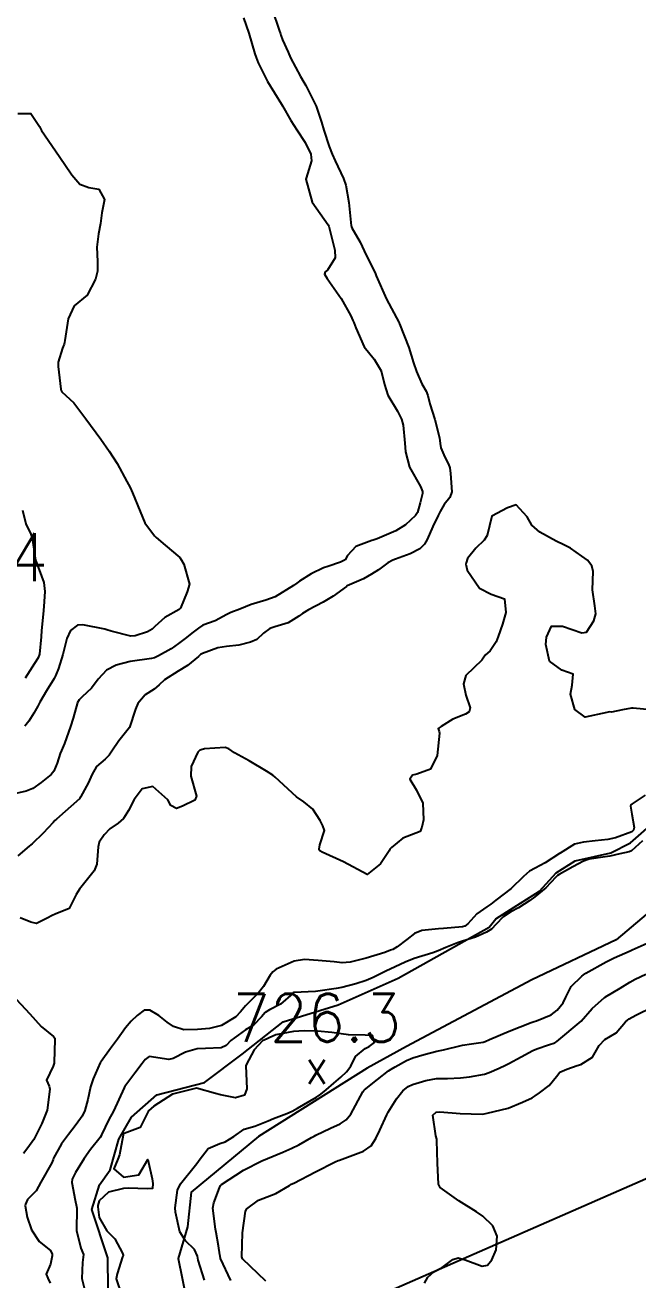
# Model space of a CAD drawing. Header units: metres. Extents: x 318500 to 325275, y 7408834 to 7428799.
# Drawn here: x 323871.6 to 323922.7, y 7420493.1 to 7420597.8 of the extents above; entities that cross this region are included whole.
import ezdxf
from ezdxf.enums import TextEntityAlignment as Align

# ---------------------------------------------------------------- set-up
doc = ezdxf.new("R2010")
doc.units = ezdxf.units.M
doc.header["$MEASUREMENT"] = 0
doc.linetypes.add('CONTINUO', pattern=[0])
for name, color, linetype in [('Curvas de Nivel 1m', 11, 'Continuous'), ('Curvas de Nivel 5m', 15, 'Continuous'), ('Hidrografia', 140, 'Continuous'), ('Linha Férrea', 20, 'Continuous'), ('Pontos Cotados', 45, 'Continuous'), ('TEXTO', 45, 'Continuous'), ('Vias Primárias', 230, 'Continuous')]:
    doc.layers.add(name, color=color, linetype=linetype)
doc.styles.add('Style-STANDARD', font='STANDARD.shx')

# ---------------------------------------------------------------- blocks, each defined once
blk = doc.blocks.new('ELVTXT_21')
at = {"layer": 'Pontos Cotados', "linetype": 'Continuous', "style": 'Style-STANDARD'}
for s, height, p in [('726.3', 4, (0, 4)), ('x', 3, (0, 0))]:
    blk.add_text(s, height=height, dxfattribs=at).set_placement(p, align=Align.MIDDLE_CENTER)
blk = doc.blocks.new('ELVTXT_65')
at = {"layer": 'Pontos Cotados', "linetype": 'Continuous', "style": 'Style-STANDARD'}
for s, height, p in [('737.4', 4, (0, 4)), ('x', 3, (0, 0))]:
    blk.add_text(s, height=height, dxfattribs=at).set_placement(p, align=Align.MIDDLE_CENTER)

msp = doc.modelspace()

# ---------------------------------------------------------------- linework, layer by layer
at = {"layer": 'Curvas de Nivel 1m', "flags": 128}
for points, elevation in [([(323892.15, 7420599.07), (323892.74, 7420597.36), (323892.85, 7420597.06), (323892.89, 7420596.93), (323893.02, 7420596.54), (323893.49, 7420595.52), (323893.7, 7420595.05), (323894.53, 7420593.49), (323894.81, 7420593.03), (323894.98, 7420592.75), (323895.84, 7420591.02), (323896.27, 7420589.68), (323896.47, 7420589.01), (323896.91, 7420587.65), (323897.16, 7420587.01), (323897.42, 7420586.47), (323898.1, 7420584.99), (323898.3, 7420584.42), (323898.55, 7420582.98), (323898.76, 7420581.04), (323898.78, 7420580.98), (323898.79, 7420580.95), (323898.82, 7420580.87), (323899.51, 7420579.68), (323899.83, 7420578.96), (323900.77, 7420577.03), (323900.81, 7420576.95), (323900.85, 7420576.87), (323901.69, 7420574.94), (323902.72, 7420573.01), (323902.75, 7420572.96), (323902.76, 7420572.93), (323902.79, 7420572.86), (323903.55, 7420570.91), (323903.94, 7420569.63), (323904.19, 7420568.9), (323904.65, 7420567.86), (323905.01, 7420567.26), (323905.15, 7420566.89), (323905.32, 7420566.2), (323905.72, 7420564.88), (323906.11, 7420563.36), (323906.17, 7420562.88), (323906.24, 7420562.54), (323906.57, 7420561.75), (323906.87, 7420561.18), (323906.97, 7420560.86), (323907.03, 7420560.39), (323907.14, 7420558.86), (323906.99, 7420558.4), (323906.51, 7420557.8), (323906.17, 7420557.21), (323906.02, 7420556.88), (323905.57, 7420555.96), (323905.1, 7420554.89), (323904.88, 7420554.49), (323904.47, 7420554.12), (323903.68, 7420553.69), (323902.45, 7420553.24), (323902.22, 7420553.16), (323901.81, 7420552.93), (323901.03, 7420552.35), (323900.44, 7420551.99), (323899.78, 7420551.61), (323898.42, 7420551.02), (323898.39, 7420551.01), (323898.35, 7420550.98), (323897.26, 7420550.15), (323896.41, 7420549.66), (323895.19, 7420549.02), (323894.7, 7420548.72), (323894.39, 7420548.49), (323893.5, 7420547.93), (323892.38, 7420547.59), (323891.97, 7420547.47), (323891.43, 7420547.07), (323890.89, 7420546.55), (323890.36, 7420546.32), (323889.38, 7420546.07), (323888.35, 7420545.95), (323887.63, 7420545.84), (323886.34, 7420545.39), (323886.19, 7420545.3), (323886.01, 7420545.14), (323885.09, 7420544.39), (323884.33, 7420543.91), (323883.19, 7420543.18), (323882.74, 7420542.76), (323882.31, 7420542.41), (323881.57, 7420541.93), (323880.97, 7420541.21), (323880.75, 7420540.75), (323880.26, 7420539.22), (323879.37, 7420538.11), (323878.8, 7420537.23), (323878.57, 7420536.9), (323878.23, 7420536.58), (323877.52, 7420535.95), (323877.12, 7420535.26), (323876.85, 7420534.61), (323876.18, 7420533.4), (323876.13, 7420533.32), (323876.09, 7420533.27), (323874.16, 7420531.56), (323874.02, 7420531.44), (323873.88, 7420531.3), (323873.05, 7420530.41), (323872.13, 7420529.52), (323872.03, 7420529.43), (323871.89, 7420529.32), (323870.95, 7420528.51)], 731), ([(323889.77, 7420598.38), (323890.21, 7420597.1), (323890.71, 7420595.39), (323890.82, 7420595.09), (323891, 7420594.64), (323891.78, 7420593.08), (323892.95, 7420591.18), (323893.03, 7420591.06), (323893.71, 7420589.82), (323894.21, 7420589.04), (323894.91, 7420587.99), (323895.38, 7420587.03), (323895.45, 7420586.47), (323894.99, 7420585.03), (323894.97, 7420584.93), (323895.5, 7420583.02), (323896.82, 7420581.13), (323896.88, 7420581.01), (323897.27, 7420579.47), (323897.38, 7420579), (323897.41, 7420578.38), (323896.78, 7420577.35), (323896.58, 7420577.2), (323896.54, 7420577), (323896.76, 7420576.66), (323897.91, 7420574.99), (323898.73, 7420573.55), (323898.9, 7420573.15), (323898.97, 7420572.98), (323899.14, 7420572.55), (323899.83, 7420570.96), (323900.67, 7420569.92), (323901.26, 7420568.94), (323901.53, 7420567.81), (323901.81, 7420566.93), (323902.62, 7420565.58), (323902.96, 7420564.92), (323903.08, 7420564.43), (323903.22, 7420562.91), (323903.28, 7420562.21), (323903.61, 7420560.91), (323904.54, 7420559.31), (323904.71, 7420558.9), (323904.7, 7420558.73), (323904.52, 7420557.95), (323904.28, 7420557.13), (323904.13, 7420556.9), (323903.29, 7420556.12), (323902.49, 7420555.61), (323900.93, 7420554.94), (323900.6, 7420554.83), (323900.48, 7420554.8), (323899.15, 7420554.29), (323898.46, 7420553.54), (323898.25, 7420553.19), (323897.85, 7420552.99), (323896.81, 7420552.63), (323896.44, 7420552.51), (323895.42, 7420552.03), (323894.43, 7420551.4), (323894.21, 7420551.25), (323893.94, 7420551.04), (323892.41, 7420550.1), (323891.63, 7420549.84), (323890.4, 7420549.47), (323889.47, 7420549.09), (323888.71, 7420548.79), (323888.39, 7420548.63), (323887.4, 7420548.11), (323886.38, 7420547.73), (323886.02, 7420547.5), (323885.58, 7420547.15), (323884.9, 7420546.62), (323884.36, 7420546.2), (323883.73, 7420545.78), (323882.68, 7420545.18), (323882.34, 7420545.03), (323882.11, 7420544.97), (323880.33, 7420544.7), (323879.14, 7420544.42), (323878.33, 7420543.98), (323877.65, 7420543.25), (323877.08, 7420542.48), (323876.3, 7420541.76), (323876.05, 7420541.51), (323875.93, 7420541.28), (323875.57, 7420539.98), (323875.35, 7420539.28), (323874.83, 7420537.87), (323874.59, 7420537.29), (323874.49, 7420537.04), (323874.22, 7420536.23), (323873.95, 7420535.57), (323873.74, 7420535.3), (323872.9, 7420534.61), (323872.19, 7420534.11), (323871.63, 7420533.89), (323870.18, 7420533.56)], 732), ([(323870.94, 7420590.41), (323872.02, 7420590.42), (323872.75, 7420589.32), (323872.92, 7420588.98), (323874.1, 7420587.31), (323874.88, 7420586.16), (323875.45, 7420585.29), (323876.11, 7420584.53), (323876.86, 7420584.25), (323877.69, 7420584.09), (323878.18, 7420583.25), (323877.96, 7420582.12), (323877.85, 7420581.25), (323877.68, 7420580.38), (323877.54, 7420579.26), (323877.6, 7420578.08), (323877.58, 7420577.26), (323877.42, 7420576.6), (323876.74, 7420575.27), (323875.65, 7420574.37), (323875.14, 7420573.29), (323874.87, 7420571.48), (323874.85, 7420571.3), (323874.81, 7420571.18), (323874.68, 7420570.84), (323874.31, 7420569.66), (323874.32, 7420569.3), (323874.52, 7420567.42), (323874.55, 7420567.3), (323874.63, 7420567.21), (323875.62, 7420566.29), (323876.36, 7420565.27), (323876.61, 7420564.95), (323877.88, 7420563.25), (323878.57, 7420562.25), (323879.24, 7420561.23), (323880.05, 7420559.71), (323880.31, 7420559.22), (323880.52, 7420558.79), (323881.14, 7420557.21), (323881.55, 7420556.27), (323882.34, 7420555.19), (323882.48, 7420555.06), (323883.23, 7420554.42), (323884.45, 7420553.39), (323884.61, 7420553.16), (323884.78, 7420552.82), (323885.27, 7420551.15), (323885.06, 7420550.51), (323884.51, 7420549.16), (323884.46, 7420549.1), (323884.4, 7420549.05), (323883.2, 7420548.37), (323882.38, 7420547.62), (323882.16, 7420547.41), (323881.77, 7420547.2), (323880.74, 7420546.84), (323880.36, 7420546.82), (323878.72, 7420547.24), (323878.37, 7420547.35), (323878.21, 7420547.4), (323876.38, 7420547.77), (323875.92, 7420547.73), (323875.35, 7420547.29), (323875.03, 7420546.62), (323874.7, 7420545.29), (323874.33, 7420544.12), (323874.1, 7420543.52), (323873.99, 7420543.3), (323873.33, 7420542.28), (323872.79, 7420541.32), (323872.61, 7420540.99), (323872.28, 7420540.39), (323871.85, 7420539.74), (323871.52, 7420539.33)], 733), ([(323871.34, 7420557.34), (323871.62, 7420556.19), (323872.04, 7420555.33), (323872.14, 7420555), (323872.39, 7420553.32), (323872.45, 7420553.1), (323873.11, 7420551.31), (323873.19, 7420550.54), (323873.12, 7420549.31), (323873.05, 7420548.65), (323872.93, 7420547.31), (323872.89, 7420546.78), (323872.75, 7420545.32), (323872.65, 7420545.01), (323872.33, 7420544.55), (323871.55, 7420543.33)], 734), ([(323923.28, 7420533.56), (323922.18, 7420532.84), (323922.08, 7420532.76), (323922.06, 7420532.66), (323922.17, 7420531.99), (323922.36, 7420530.86), (323922.3, 7420530.66), (323922.24, 7420530.58), (323922.16, 7420530.52), (323920.81, 7420530.02), (323920.15, 7420529.87), (323919.1, 7420529.75), (323918.14, 7420529.66), (323917.38, 7420529.49), (323916.2, 7420528.74), (323916.16, 7420528.71), (323916.13, 7420528.69), (323914.94, 7420527.93), (323914.11, 7420527.48), (323913.64, 7420527.24), (323913.14, 7420526.77), (323912.09, 7420525.79), (323910.81, 7420524.81), (323910.4, 7420524.49), (323910.07, 7420524.26), (323909.23, 7420523.66), (323908.48, 7420522.84), (323908.23, 7420522.65), (323908.05, 7420522.6), (323906.45, 7420522.46), (323906.04, 7420522.42), (323904.66, 7420522.27), (323904.04, 7420522.04), (323903.4, 7420521.54), (323902.6, 7420520.91), (323902.22, 7420520.71), (323902.02, 7420520.63), (323901.55, 7420520.46), (323900.01, 7420519.97), (323898.66, 7420519.63), (323898.01, 7420519.58), (323897.33, 7420519.67), (323896.01, 7420519.78), (323894.85, 7420519.86), (323894.01, 7420519.73), (323892.49, 7420519.05), (323892.22, 7420518.84), (323891.99, 7420518.55), (323891.43, 7420517.61), (323891.01, 7420517.07), (323890.49, 7420516.55), (323889.95, 7420516), (323889.52, 7420515.51), (323889.12, 7420515.09), (323887.93, 7420514.35), (323886.93, 7420514.12), (323885.93, 7420514.03), (323884.79, 7420514.01), (323883.93, 7420514.28), (323883.4, 7420514.63), (323882.71, 7420515.18), (323881.95, 7420515.65), (323881.49, 7420515.65), (323880.9, 7420515.2), (323880.41, 7420514.73), (323879.93, 7420514.16), (323879.25, 7420513.22), (323878.69, 7420512.45), (323877.89, 7420511.35), (323877.84, 7420511.29), (323877.82, 7420511.24), (323877.22, 7420509.9), (323877.01, 7420509.25), (323876.78, 7420508.18), (323876.54, 7420507.26), (323876.3, 7420506.79), (323875.82, 7420506.11), (323875.45, 7420505.64), (323875.16, 7420505.28), (323874.58, 7420504.5), (323873.93, 7420503.29), (323873.88, 7420503.18), (323873.78, 7420502.9), (323872.86, 7420501.3), (323872.47, 7420500.58), (323871.74, 7420499.84), (323871.59, 7420499.47), (323871.57, 7420499.32), (323871.72, 7420498.38), (323872.09, 7420497.31), (323872.73, 7420496.34), (323873.68, 7420495.6), (323873.81, 7420495.29), (323873.81, 7420495.15), (323873.67, 7420494.46), (323873.32, 7420493.63), (323873.44, 7420493.29), (323873.64, 7420492.86)], 729), ([(323923.05, 7420529.75), (323922.13, 7420528.93), (323921.95, 7420528.84), (323921.17, 7420528.67), (323920.32, 7420528.48), (323920.13, 7420528.45), (323918.61, 7420528.22), (323918.12, 7420528.05), (323917.25, 7420527.58), (323916.1, 7420526.96), (323915.97, 7420526.87), (323915.82, 7420526.74), (323915, 7420525.84), (323914.08, 7420525.08), (323913.65, 7420524.77), (323912.7, 7420524.16), (323912.07, 7420523.84), (323911.43, 7420523.43), (323910.85, 7420522.81), (323910.47, 7420522.39), (323910.04, 7420522.13), (323909.13, 7420521.73), (323908.03, 7420521.38), (323907.61, 7420521.26), (323906.66, 7420520.86), (323906.02, 7420520.58), (323905.57, 7420520.43), (323904.01, 7420519.94), (323903.27, 7420519.65), (323902, 7420519.06), (323901.71, 7420518.92), (323900.58, 7420518.35), (323899.99, 7420518.11), (323899.13, 7420517.82), (323897.98, 7420517.53), (323897.51, 7420517.45), (323895.97, 7420517.22), (323895.78, 7420517.2), (323893.97, 7420517.1), (323893.92, 7420517.08), (323893.88, 7420517.03), (323892.85, 7420516.15), (323891.95, 7420515.67), (323891.58, 7420515.43), (323891.28, 7420515.07), (323890.61, 7420514.4), (323889.93, 7420514), (323888.72, 7420513.1), (323888.33, 7420512.69), (323887.91, 7420512.51), (323886.59, 7420512.44), (323885.91, 7420512.4), (323884.92, 7420512.13), (323883.9, 7420511.6), (323883.53, 7420511.53), (323881.9, 7420511.76), (323881.56, 7420511.52), (323881.33, 7420511.2), (323880.71, 7420510.37), (323879.86, 7420509.26), (323879.84, 7420509.23), (323879.83, 7420509.21), (323879.82, 7420509.17), (323878.93, 7420507.22), (323878.55, 7420506.51), (323877.93, 7420505.24), (323877.89, 7420505.15), (323877.81, 7420505.02), (323877.02, 7420504.03), (323876.48, 7420503.26), (323875.77, 7420502.1), (323875.48, 7420501.55), (323875.45, 7420501.27), (323875.74, 7420499.8), (323875.85, 7420499.27), (323875.86, 7420499.14), (323875.85, 7420497.27), (323876.21, 7420495.79), (323876.42, 7420495.26), (323876.33, 7420494.6), (323876.28, 7420493.26), (323876.52, 7420492.38)], 728), ([(323888.72, 7420493.09), (323887.86, 7420494.92), (323887.82, 7420495.11), (323887.8, 7420495.23), (323887.69, 7420495.98), (323887.48, 7420497.11), (323887.43, 7420497.38), (323887.22, 7420499.12), (323887.29, 7420499.56), (323887.76, 7420500.81), (323887.85, 7420501.02), (323887.93, 7420501.11), (323889.77, 7420502.3), (323891.3, 7420503.06), (323891.78, 7420503.26), (323893.04, 7420503.79), (323893.8, 7420504.12), (323894.4, 7420504.42), (323895.44, 7420505.01), (323895.67, 7420505.14), (323895.81, 7420505.21), (323897.02, 7420505.79), (323897.83, 7420506.16), (323898.33, 7420506.48), (323898.72, 7420506.97), (323899.73, 7420508.83), (323899.81, 7420508.95), (323899.83, 7420508.98), (323899.86, 7420509), (323900.96, 7420509.85), (323901.88, 7420510.57), (323902.09, 7420510.71), (323902.43, 7420510.91), (323903.36, 7420511.44), (323903.9, 7420511.67), (323904.84, 7420511.95), (323905.91, 7420512.21), (323906.45, 7420512.32), (323907.92, 7420512.69), (323908.04, 7420512.72), (323908.78, 7420512.83), (323909.77, 7420512.98), (323909.92, 7420513.02), (323910.3, 7420513.19), (323911.93, 7420513.89), (323913.78, 7420514.6), (323913.94, 7420514.66), (323914.01, 7420514.69), (323914.22, 7420514.76), (323915.44, 7420515.25), (323915.95, 7420515.64), (323916.43, 7420516.26), (323916.67, 7420516.73), (323917.1, 7420517.6), (323918, 7420518.48), (323918.13, 7420518.58), (323918.33, 7420518.71), (323920.01, 7420519.66), (323920.69, 7420520), (323922.02, 7420520.58), (323922.18, 7420520.66), (323923.45, 7420521.22)], 728), ([(323891.62, 7420493.05), (323889.68, 7420494.91), (323889.64, 7420495.08), (323889.7, 7420497.08), (323889.93, 7420498.87), (323890.05, 7420499.08), (323891.02, 7420499.78), (323891.75, 7420500.08), (323892.46, 7420500.34), (323893.6, 7420501.03), (323893.7, 7420501.09), (323893.76, 7420501.12), (323893.96, 7420501.22), (323895.77, 7420502.15), (323897.43, 7420502.98), (323897.66, 7420503.09), (323897.78, 7420503.14), (323899.12, 7420503.63), (323899.79, 7420503.89), (323900.42, 7420504.32), (323900.82, 7420504.93), (323901.13, 7420505.62), (323901.74, 7420506.92), (323901.84, 7420507.12), (323902.52, 7420508.25), (323903.06, 7420508.91), (323903.51, 7420509.26), (323903.87, 7420509.44), (323904.98, 7420509.78), (323905.88, 7420509.93), (323906.78, 7420509.95), (323907.88, 7420510), (323908.62, 7420510.09), (323909.88, 7420510.31), (323910.27, 7420510.43), (323911.09, 7420510.8), (323911.63, 7420511.05), (323911.9, 7420511.19), (323912.94, 7420511.74), (323913.91, 7420512.27), (323914.25, 7420512.42), (323915.2, 7420512.75), (323915.75, 7420512.92), (323915.92, 7420513.02), (323917.94, 7420514.71), (323918.86, 7420515.79), (323919.88, 7420516.68), (323919.94, 7420516.72), (323919.97, 7420516.74), (323921.18, 7420517.47), (323921.99, 7420517.96), (323922.44, 7420518.21), (323923.33, 7420518.64)], 729), ([(323886.53, 7420493.12), (323886, 7420494.8), (323885.93, 7420495.13), (323885.69, 7420495.67), (323884.94, 7420496.39), (323884.45, 7420497.15), (323884.09, 7420498.79), (323884.07, 7420499.15), (323884.26, 7420500.64), (323884.51, 7420501.15), (323885.78, 7420502.72), (323885.96, 7420502.95), (323886.08, 7420503.13), (323886.82, 7420504.1), (323887.8, 7420504.51), (323888.24, 7420504.67), (323888.97, 7420505.09), (323889.82, 7420505.72), (323890.72, 7420505.96), (323891.83, 7420506.42), (323892.27, 7420506.61), (323893.39, 7420507.03), (323893.84, 7420507.22), (323894.28, 7420507.46), (323895.85, 7420508.37), (323896.23, 7420508.62), (323896.68, 7420508.99), (323897.31, 7420509.55), (323897.88, 7420510.05), (323898.36, 7420510.49), (323898.73, 7420510.97), (323899.1, 7420511.76), (323899.91, 7420512.44), (323900.24, 7420512.62), (323900.71, 7420512.94), (323900.52, 7420513.53), (323899.93, 7420513.54), (323898.53, 7420513.57), (323897.93, 7420513.67), (323897.13, 7420513.78), (323895.93, 7420513.9), (323894.83, 7420513.92), (323893.93, 7420513.87), (323892.46, 7420513.59), (323891.92, 7420513.32), (323891.74, 7420513.24), (323891.36, 7420513.07), (323890.66, 7420512.33), (323889.99, 7420511.08), (323889.97, 7420510.99), (323890.06, 7420509.08), (323889.85, 7420508.54), (323889.1, 7420508.34), (323887.85, 7420508.58), (323887.43, 7420508.68), (323885.86, 7420509.13), (323883.85, 7420508.62), (323882.3, 7420507.64), (323881.84, 7420507.23), (323881.82, 7420507.21), (323881.81, 7420507.19), (323881.16, 7420505.85), (323879.81, 7420505.34), (323879.74, 7420505.28), (323879.72, 7420505.21), (323879.43, 7420503.57), (323879.29, 7420503.22), (323878.95, 7420502.4), (323879.77, 7420501.72), (323881.05, 7420501.91), (323881.78, 7420503.19), (323882.16, 7420501.58), (323882.22, 7420501.18), (323882.17, 7420500.77), (323881.75, 7420500.74), (323880.16, 7420500.8), (323879.75, 7420500.78), (323878.51, 7420500.47), (323877.74, 7420499.73), (323877.63, 7420499.34), (323877.63, 7420499.24), (323877.72, 7420498.36), (323878.36, 7420497.23), (323879.05, 7420496.57), (323879.68, 7420495.38), (323879.73, 7420495.21), (323879.72, 7420495.17), (323879.68, 7420495.06), (323879.22, 7420493.65), (323879.16, 7420493.22), (323879.63, 7420491.84)], 727)]:
    msp.add_lwpolyline(points, dxfattribs=dict(at, elevation=elevation))
at = {"layer": 'Curvas de Nivel 5m', "elevation": 730, "flags": 128}
for points in [[(323924.29, 7420540.63), (323922.29, 7420540.82), (323922.14, 7420540.81), (323921.4, 7420540.67), (323920.47, 7420540.5), (323920.29, 7420540.52), (323920.07, 7420540.47), (323918.28, 7420540.06), (323917.42, 7420540.72), (323917.06, 7420541.98), (323917.2, 7420542.73), (323917.26, 7420543.65), (323916.33, 7420544), (323915.3, 7420544.75), (323914.98, 7420546.13), (323915.04, 7420546.75), (323915.47, 7420547.66), (323916.38, 7420547.66), (323918, 7420547.09), (323918.38, 7420547.16), (323919, 7420548.09), (323919.17, 7420548.7), (323919.07, 7420549.36), (323918.87, 7420550.7), (323918.94, 7420552.21), (323918.83, 7420552.7), (323918.46, 7420553.17), (323917.05, 7420554.15), (323916.48, 7420554.45), (323915.86, 7420554.75), (323914.49, 7420555.51), (323913.81, 7420556.09), (323913.44, 7420556.78), (323912.51, 7420557.78), (323911.78, 7420557.53), (323910.5, 7420556.82), (323910.09, 7420555.22), (323909.85, 7420554.83), (323909.14, 7420554.16), (323908.46, 7420553.29), (323908.34, 7420552.95), (323908.33, 7420552.84), (323908.44, 7420552.34), (323909.45, 7420550.83), (323910.42, 7420550.34), (323911.54, 7420549.93), (323911.66, 7420548.8), (323911.37, 7420547.82), (323911.01, 7420546.81), (323910.84, 7420546.34), (323910.35, 7420545.59), (323909.92, 7420545.25), (323909.66, 7420544.83), (323908.98, 7420544.19), (323908.33, 7420543.55), (323908.12, 7420542.84), (323908.31, 7420541.91), (323908.69, 7420540.84), (323908.6, 7420540.52), (323908.28, 7420540.33), (323907.24, 7420539.89), (323906.27, 7420539.3), (323906.02, 7420539.12), (323906.1, 7420538.87), (323906.13, 7420538.74), (323905.92, 7420536.87), (323905.37, 7420535.74), (323904.22, 7420535.33), (323903.88, 7420535.24), (323903.66, 7420534.91), (323904.2, 7420533.97), (323904.74, 7420532.89), (323904.79, 7420531.52), (323904.66, 7420530.89), (323904.5, 7420530.55), (323904.15, 7420530.39), (323903.07, 7420529.98), (323902.13, 7420529.21), (323901.99, 7420529.06), (323901.91, 7420528.92), (323901.2, 7420527.84), (323900.1, 7420526.95), (323898.12, 7420528.02), (323896.33, 7420528.8), (323896.13, 7420528.92), (323896.07, 7420529), (323896.07, 7420529.06), (323896.14, 7420529.43), (323896.52, 7420530.63), (323896.39, 7420531), (323896.16, 7420531.44), (323895.56, 7420532.4), (323894.8, 7420533.02), (323894.19, 7420533.44), (323892.42, 7420535.06), (323892.21, 7420535.24), (323891.7, 7420535.58), (323890.23, 7420536.44), (323889.02, 7420537.1), (323888.56, 7420537.42), (323888.24, 7420537.53), (323886.53, 7420537.43), (323886.24, 7420537.36), (323886.1, 7420537.28), (323885.97, 7420537.14), (323885.4, 7420535.97), (323885.37, 7420535.15), (323885.85, 7420533.48), (323885.71, 7420533.14), (323884.68, 7420532.65), (323884.17, 7420532.46), (323883.72, 7420532.71), (323883.46, 7420533.17), (323882.2, 7420534.29), (323881.31, 7420534.09), (323880.64, 7420533.21), (323880.17, 7420532.29), (323879.77, 7420531.62), (323879.32, 7420531.23), (323878.62, 7420530.77), (323878.15, 7420530.27), (323877.74, 7420529.64), (323877.64, 7420529.25), (323877.54, 7420527.82), (323877.31, 7420527.25), (323876.08, 7420525.72), (323875.82, 7420525.27), (323875.23, 7420524.11), (323874.06, 7420523.63), (323873.81, 7420523.54), (323873.4, 7420523.3), (323872.49, 7420522.86), (323872.04, 7420522.97), (323871.15, 7420523.33)], [(323870.06, 7420517.35), (323871.94, 7420515.32), (323872.9, 7420514.27), (323873.92, 7420513.43), (323874.02, 7420513.29), (323874.04, 7420513.17), (323873.99, 7420511.29), (323873.97, 7420511.21), (323873.89, 7420510.97), (323873.35, 7420509.81), (323873.56, 7420509.29), (323873.62, 7420509.06), (323873.4, 7420507.3), (323872.94, 7420506.19), (323872.51, 7420505.31), (323872.27, 7420504.85), (323871.79, 7420504.15), (323871.43, 7420503.68)], [(323904.88, 7420492.88), (323905.16, 7420493.37), (323905.66, 7420493.82), (323906.34, 7420494.19), (323907.23, 7420494.85), (323907.68, 7420494.99), (323908.26, 7420494.83), (323909.67, 7420494.28), (323910.13, 7420494.36), (323910.48, 7420494.81), (323910.84, 7420495.65), (323910.94, 7420496.8), (323910.57, 7420497.66), (323909.73, 7420498.47), (323909.2, 7420498.83), (323907.74, 7420499.74), (323906.18, 7420500.86), (323906.04, 7420501.14), (323905.95, 7420502.87), (323905.9, 7420504.78), (323905.89, 7420504.87), (323905.81, 7420505.15), (323905.57, 7420506.87), (323905.84, 7420507.14), (323906.14, 7420507.17), (323907.84, 7420507.03), (323909.69, 7420506.97), (323909.84, 7420506.99), (323910.09, 7420507.06), (323911.85, 7420507.47), (323913.04, 7420507.96), (323913.86, 7420508.32), (323914.11, 7420508.5), (323914.46, 7420508.75), (323915.26, 7420509.36), (323915.88, 7420510.1), (323916.16, 7420510.46), (323916.75, 7420510.73), (323917.6, 7420511.01), (323917.9, 7420511.11), (323918.89, 7420511.71), (323919.43, 7420512.69), (323919.92, 7420513.18), (323920.86, 7420513.74), (323921.63, 7420514.66), (323921.79, 7420514.81), (323921.94, 7420514.91), (323922.51, 7420515.22), (323923.96, 7420515.93)]]:
    msp.add_lwpolyline(points, dxfattribs=at)
at = {"layer": 'Hidrografia'}
for points in [[(323878.52, 7420489.82), (323878.45, 7420494.99), (323877.11, 7420499.02), (323877.75, 7420501.07), (323878.65, 7420502.31), (323879.36, 7420504.87), (323880.44, 7420506.72), (323882.55, 7420508.57), (323886.52, 7420509.6), (323889.66, 7420511.96), (323893.07, 7420514.67), (323897.68, 7420516.07), (323902.67, 7420518.31), (323910.27, 7420522.56), (323910.81, 7420523.25), (323912.36, 7420524.23), (323914.46, 7420525.56), (323915.86, 7420527.09), (323917.44, 7420528.08), (323920.4, 7420528.75), (323922.05, 7420529.59), (323924.07, 7420531.38)], [(323928.89, 7420528.28), (323920.85, 7420521.49), (323913.82, 7420518.17), (323903.37, 7420512.6), (323900.09, 7420510.79), (323891.01, 7420505.09), (323885.41, 7420500.46), (323885.11, 7420497.57), (323884.33, 7420494.94), (323885.02, 7420491.5)]]:
    msp.add_lwpolyline(points, dxfattribs=at)
at = {"layer": 'Linha Férrea'}
for points in [[(322143.83, 7422393.25, 0.177055), (322348.62, 7422102.06), (322434.81, 7422041.15, -0.110991), (322629.99, 7421830.68), (322682.61, 7421743.6), (322746.77, 7421641.59), (322762.26, 7421616.03), (322784.09, 7421580.6, 0.089131), (322895.41, 7421449.13), (322994.74, 7421367.34, -0.08158), (323134.17, 7421212.84), (323192.5, 7421114.16, 0.09806), (323348.12, 7420944.92), (323507.93, 7420825.98), (323699.62, 7420681.7), (323733.07, 7420655.67, -0.104587), (323843.71, 7420529.86, -0.339852), (323771.4, 7420065.59)], [(323771.4, 7420065.59, 0.339852), (323843.71, 7420529.86, 0.104587), (323733.07, 7420655.67), (323699.62, 7420681.7), (323507.93, 7420825.98), (323348.12, 7420944.92, -0.09806), (323192.5, 7421114.16), (323134.17, 7421212.84, 0.08158), (322994.74, 7421367.34), (322895.41, 7421449.13, -0.089131), (322784.09, 7421580.6), (322762.26, 7421616.03), (322746.77, 7421641.59), (322682.61, 7421743.6), (322629.99, 7421830.68, 0.110991), (322434.81, 7422041.15), (322348.62, 7422102.06, -0.177055), (322143.83, 7422393.25)], [(322140.25, 7422392.29, 0.177815), (322346.49, 7422099.02), (322440.92, 7422032, -0.098061), (322613.89, 7421848.22), (322683.95, 7421733.89), (322746.51, 7421634.34), (322780.47, 7421578.69, 0.094269), (322901.27, 7421438.87), (322999.19, 7421358.37, -0.08072), (323136.39, 7421201.41), (323184.6, 7421119.37, 0.102464), (323355.76, 7420933.91), (323510.09, 7420819.32), (323694.29, 7420680.7, -0.007988), (323738.12, 7420646.68, -0.098634), (323840.15, 7420527.89, -0.339824), (323768.6, 7420068.54)], [(323768.6, 7420068.54, 0.339824), (323840.15, 7420527.89, 0.098634), (323738.12, 7420646.68, 0.007988), (323694.29, 7420680.7), (323510.09, 7420819.32), (323355.76, 7420933.91, -0.102464), (323184.6, 7421119.37), (323136.39, 7421201.41, 0.08072), (322999.19, 7421358.37), (322901.27, 7421438.87, -0.094269), (322780.47, 7421578.69), (322746.51, 7421634.34), (322683.95, 7421733.89), (322613.89, 7421848.22, 0.098061), (322440.92, 7422032), (322346.49, 7422099.02, -0.177815), (322140.25, 7422392.29)]]:
    msp.add_lwpolyline(points, format="xyb", dxfattribs=at)
at = {"layer": 'TEXTO', "linetype": 'CONTINUO'}
msp.add_polyline3d([(323872.8, 7420479.47, 0), (324131.58, 7420592.72, 0)], dxfattribs=at)
at = {"layer": 'Vias Primárias'}
for points in [[(323715.64, 7420145.55, 0), (323709.04, 7420132.94)], [(323831.09, 7420001.79, 0), (323833.84, 7420008.44, 0.220888)]]:
    msp.add_lwpolyline(points, format="xyb", dxfattribs=at)

# ---------------------------------------------------------------- block references
at = {"layer": 'Pontos Cotados', "linetype": 'Continuous'}
for name, p in [('ELVTXT_65', (323866.39, 7420549.4, 737.42)), ('ELVTXT_21', (323895.89, 7420511, 726.31))]:
    msp.add_blockref(name, p, dxfattribs=at)

doc.saveas('drawing.dxf')
